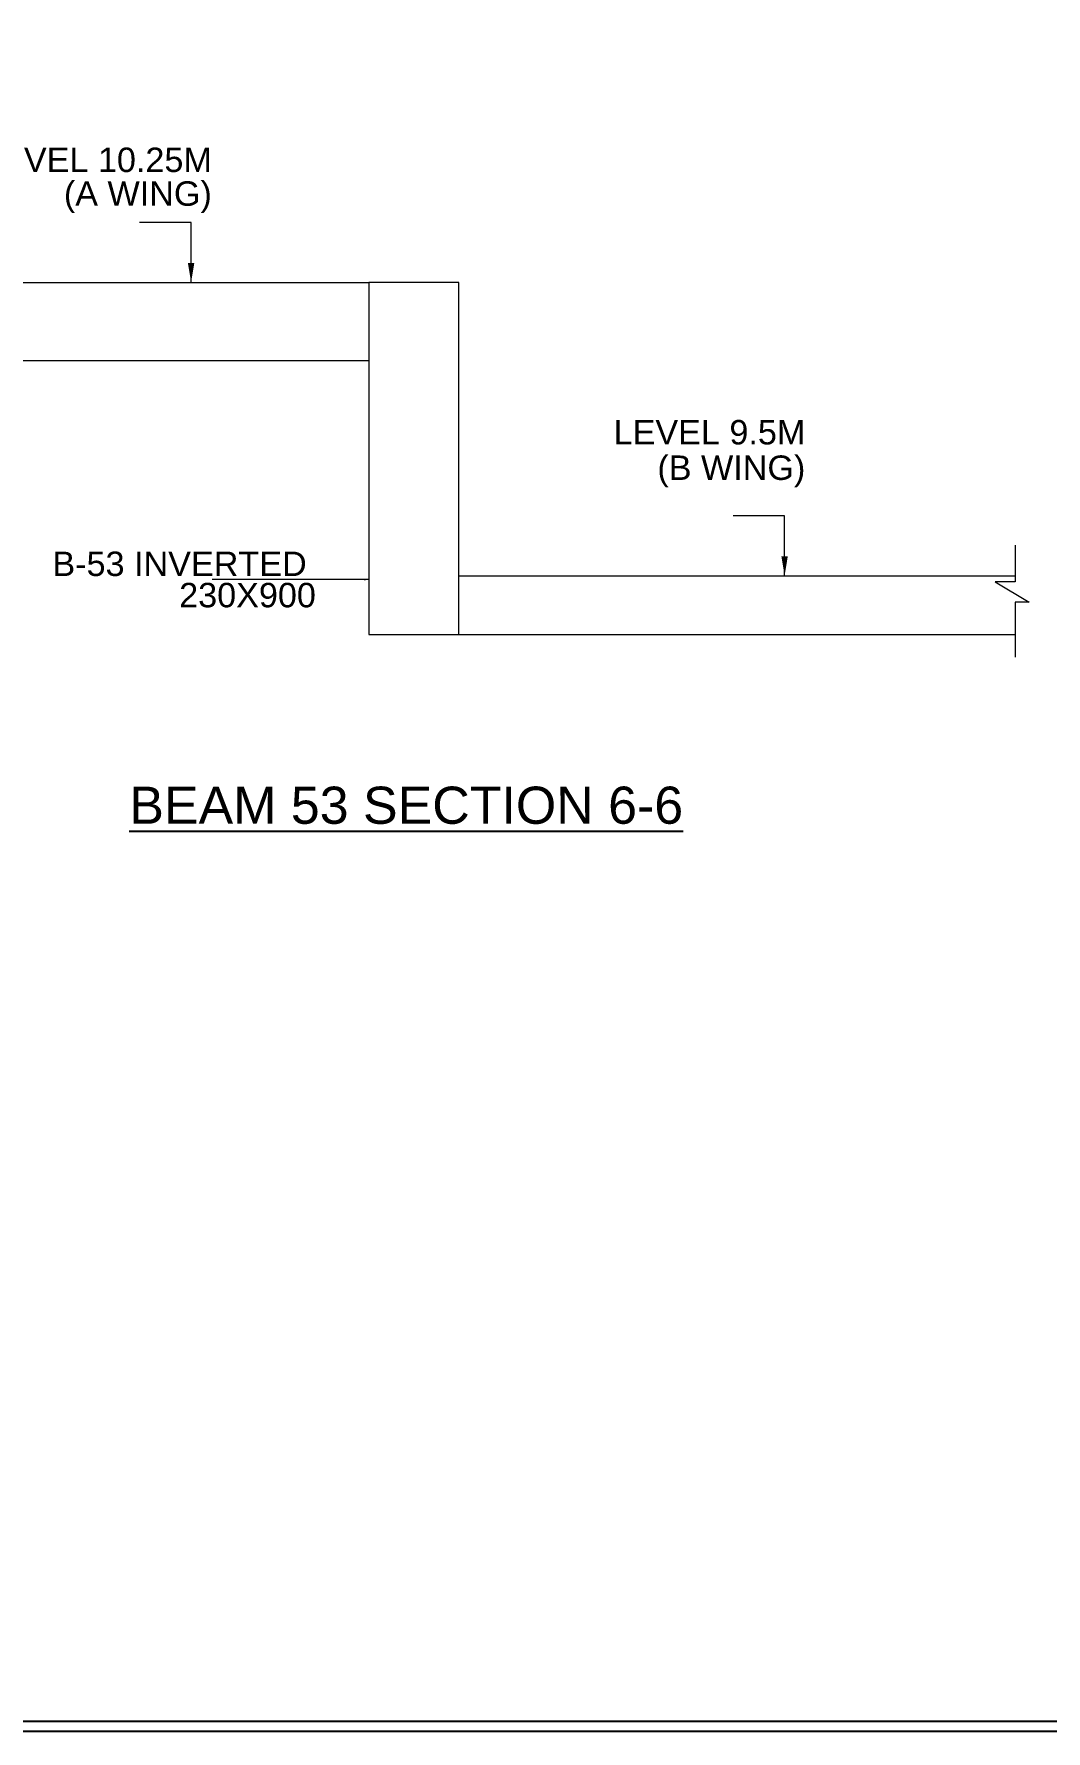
# Model space of a CAD drawing. Header units: millimetres. Extents: x 7675 to 3049577, y -133733 to 101877.
# Drawn here: x 3002739 to 3013089, y 69026 to 86383 of the extents above; entities that cross this region are included whole.
import ezdxf
from ezdxf.enums import TextEntityAlignment as Align

# ---------------------------------------------------------------- set-up
doc = ezdxf.new("R2010")
doc.units = ezdxf.units.MM
doc.header["$LTSCALE"] = 600
for name, color, linetype, lineweight in [('CONCRETE', 7, 'Continuous', 20), ('DIM', 8, 'Continuous', 13), ('MAIN TEXT', 6, 'Continuous', 25), ('TEXT', 255, 'Continuous', 25)]:
    doc.layers.add(name, color=color, linetype=linetype, lineweight=lineweight)
doc.styles.add('ARIAL', font='arial.ttf')
doc.dimstyles.new('SBC 25', dxfattribs={"dimscale": 25, "dimtxt": 2.5, "dimasz": 2, "dimexe": 0.5, "dimexo": 0.5, "dimgap": 0.5, "dimtad": 1, "dimdec": 0, "dimzin": 3, "dimtxsty": 'ARIAL', "dimcen": 0, "dimdle": 1, "dimclrd": 256, "dimclre": 256, "dimclrt": 7, "dimazin": 3, "dimtfac": 1, "dimtdec": 0, "dimtmove": 0, "dimatfit": 3, "dimlwd": -1, "dimlwe": -1})
doc.dimstyles.new('SBC-100', dxfattribs={"dimscale": 100, "dimtxt": 2.5, "dimasz": 2, "dimexe": 0.5, "dimexo": 0.5, "dimgap": 0.5, "dimtad": 1, "dimdec": 0, "dimzin": 3, "dimtxsty": 'ARIAL', "dimblk1": 'OBLIQUE', "dimblk2": 'OBLIQUE', "dimcen": 0, "dimdle": 1, "dimclrd": 256, "dimclre": 256, "dimclrt": 4, "dimazin": 3, "dimtfac": 1, "dimtdec": 0, "dimtmove": 0, "dimatfit": 3, "dimlwd": -1, "dimlwe": -1})

# ---------------------------------------------------------------- blocks, each defined once
blk = doc.blocks.new('_Oblique')
at = {"color": 0, "linetype": 'ByBlock', "lineweight": -2}
blk.add_line((-0.5, -0.5), (0.5, 0.5), dxfattribs=at)

msp = doc.modelspace()

# ---------------------------------------------------------------- linework, layer by layer
at = {"color": 5, "elevation": 0}
msp.add_lwpolyline([(3020127, 69026), (3020127, 98726), (2978127, 98726), (2978127, 69026)], close=True, dxfattribs=at)
at = {"color": 6, "elevation": 0}
msp.add_lwpolyline([(3020027, 69125), (3020027, 98626), (2978226, 98626), (2978226, 69125)], close=True, dxfattribs=at)
at = {"layer": 'CONCRETE'}
for points in [[(3000935, 83842), (3006163, 83842)], [(3007083, 82642), (3007083, 83842), (3006163, 83842), (3006163, 80242), (3007083, 80242), (3007083, 82642)], [(3000935, 83042), (3006163, 83042)], [(3012771, 81154), (3012771, 80778), (3012567, 80778), (3012915, 80570), (3012771, 80570), (3012771, 80009)], [(3007083, 80842), (3012771, 80842)], [(3007083, 80242), (3012771, 80242)]]:
    msp.add_lwpolyline(points, dxfattribs=at)

# ---------------------------------------------------------------- texts
at = {"layer": 'MAIN TEXT', "style": 'ARIAL'}
msp.add_text('%%UBEAM 53 SECTION 6-6', height=380, rotation=0.0036, dxfattribs=at).set_placement((3006546, 78495), align=Align.MIDDLE)
at = {"layer": 'TEXT', "char_height": 250, "width": 2562.07, "attachment_point": 3, "style": 'ARIAL'}
for s, insert in [('LEVEL 10.25M', (3004558, 85221)), ('(A WING)', (3004558, 84876)), ('LEVEL 9.5M', (3010627, 82435)), ('(B WING)', (3010627, 82072)), ('B-53 INVERTED', (3005528, 81089, 0)), ('230X900', (3005622, 80769, 0))]:
    msp.add_mtext(s, dxfattribs=dict(at, insert=insert))

# ---------------------------------------------------------------- leaders
at = {"layer": 'DIM'}
for points in [[(3004346, 83842), (3004346, 84455), (3003819, 84455)], [(3010415, 80842), (3010415, 81455), (3009888, 81455)]]:
    msp.add_leader(points, dimstyle='SBC-100', override={"dimtxt": 2.5, "dimasz": 2, "dimgap": 0.5, "dimtad": 1, "dimclrd": 256, "dimlwd": -1}, dxfattribs=at)
msp.add_leader([(3006163, 80802), (3004561, 80802)], dimstyle='SBC 25', dxfattribs=at)

doc.saveas('drawing.dxf')
